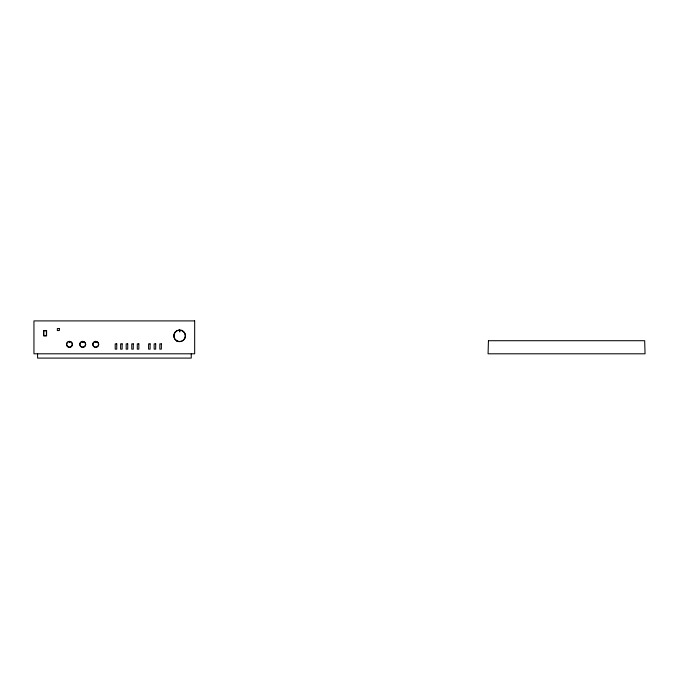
<?xml version="1.0" encoding="UTF-8"?>
<svg xmlns="http://www.w3.org/2000/svg" width="679" height="679" viewBox="0 0 679 679"><rect width="100%" height="100%" fill="white"/><g stroke="black" fill="none" stroke-linecap="round" stroke-linejoin="round"><path stroke-width="1.02" d="M72.288 344.431A2.784 2.784 0 0 0 68.172 341.902A2.784 2.784 0 0 0 68.044 346.731A2.784 2.784 0 0 0 72.288 344.431L72.475 344.355A2.979 2.979 0 0 1 68.01 346.935A2.979 2.979 0 0 1 68.01 341.783A2.979 2.979 0 0 1 72.475 344.355M85.503 344.431A2.784 2.784 0 0 0 81.387 341.902A2.784 2.784 0 0 0 81.259 346.731A2.784 2.784 0 0 0 85.503 344.431L85.69 344.355A2.979 2.979 0 0 1 81.225 346.935A2.979 2.979 0 0 1 81.225 341.783A2.979 2.979 0 0 1 85.69 344.355M98.523 344.431A2.784 2.784 0 0 0 94.406 341.902A2.784 2.784 0 0 0 94.279 346.731A2.784 2.784 0 0 0 98.523 344.431L98.71 344.355A2.979 2.979 0 0 1 94.245 346.935A2.979 2.979 0 0 1 94.245 341.783A2.979 2.979 0 0 1 98.71 344.355M191.249 353.929L191.249 358.096L37.583 358.096L37.583 353.929M488.447 340.714L488.074 353.801L645.05 353.801L644.677 340.714L488.447 340.714M179.477 329.969L179.791 331.963L179.519 329.969M194.669 320.904L33.95 320.904L33.95 353.801L194.669 353.801L194.669 320.904M59.37 328.56L57.333 328.56L57.333 330.554L59.37 330.554L59.37 328.56M46.588 330.58L43.609 330.58L43.609 335.859L46.588 335.859L46.588 330.58M46.401 330.766L43.796 330.766L43.796 335.672L46.401 335.672L46.401 330.766M69.708 342.335L69.326 341.384A2.767 2.572 0 0 1 69.708 341.393L69.708 342.335M82.931 342.335L82.541 341.384A2.767 2.572 0 0 1 82.931 341.393L82.931 342.335M95.951 342.335L95.561 341.384A2.767 2.572 0 0 1 95.951 341.393L95.951 342.335M116.746 343.871L115.209 343.871L115.209 349.15L116.746 349.15L116.746 343.871M122.152 343.871L120.616 343.871L120.616 349.15L122.152 349.15L122.152 343.871M127.72 343.871L126.184 343.871L126.184 349.15L127.72 349.15L127.72 343.871M133.288 343.871L131.751 343.871L131.751 349.15L133.288 349.15L133.288 343.871M138.83 343.871L137.294 343.871L137.294 349.15L138.83 349.15L138.83 343.871M150.118 343.871L148.582 343.871L148.582 349.15L150.118 349.15L150.118 343.871M155.686 343.871L154.15 343.871L154.15 349.15L155.686 349.15L155.686 343.871M161.356 343.871L159.82 343.871L159.82 349.15L161.356 349.15L161.356 343.871M176.693 340.926A5.873 5.873 0 0 0 185.494 335.842A5.873 5.873 0 0 0 176.693 330.758A5.873 5.873 0 0 0 176.693 340.926M176.667 340.697A5.687 5.687 0 0 0 185.308 335.978A5.687 5.687 0 0 0 176.896 330.851A5.687 5.687 0 0 0 176.667 340.697"/></g></svg>
